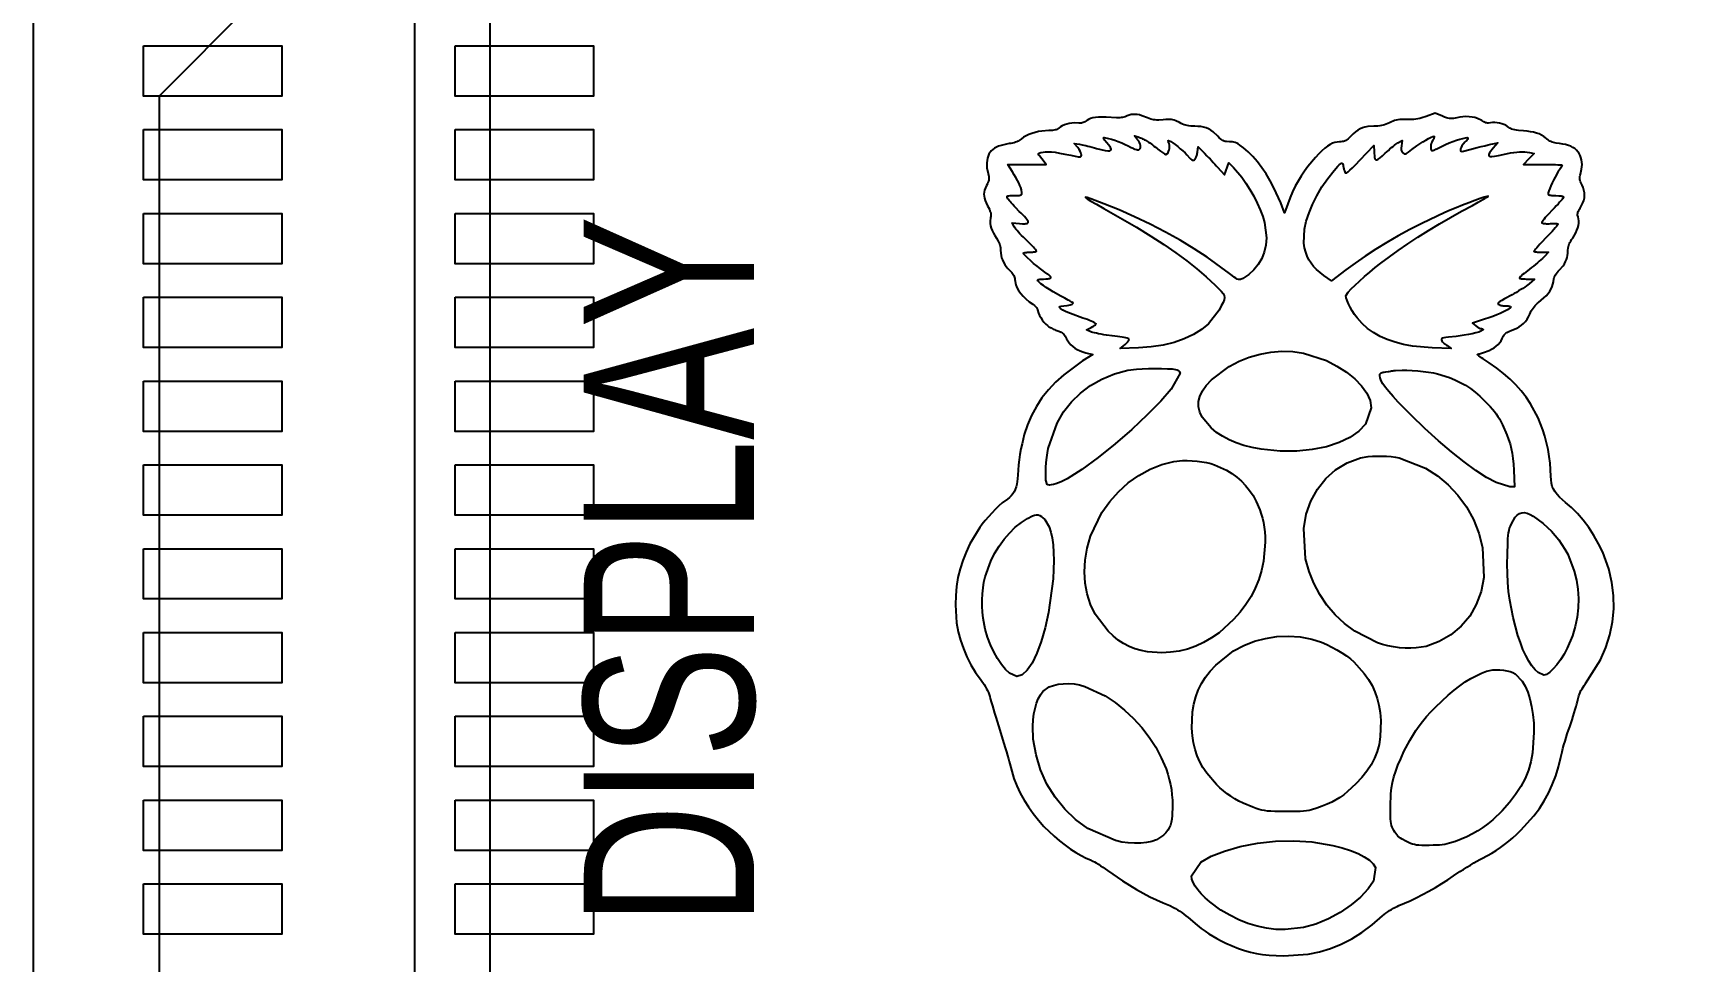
# Model space of a CAD drawing. Extents: x 0 to 180, y 0 to 220.
# Drawn here: x 91.3 to 111.16, y 27.37 to 38.45 of the extents above; entities that cross this region are included whole.
import ezdxf

# ---------------------------------------------------------------- set-up
doc = ezdxf.new("R2010")
doc.units = 0
doc.layers.add('PNPTOOLNIKO', color=7, linetype='CONTINUOUS')

msp = doc.modelspace()

# ---------------------------------------------------------------- linework, layer by layer
at = {"layer": 'PNPTOOLNIKO'}
msp.add_lwpolyline([(94.3, 3), (173.3, 3, 0.414214), (176.3, 6), (176.3, 56, 0.414214), (173.3, 59), (94.3, 59, 0.414214), (91.3, 56), (91.3, 6, 0.414214)], format="xyb", close=True, dxfattribs=at)
for points in [[(96.75, 42.2), (93.9, 42.2), (93.9, 38.8), (92.8, 37.7), (92.8, 24.3), (93.95, 23.15), (93.95, 19.8), (96.75, 19.8), (96.75, 42.2)], [(96.75, 39), (95.85, 39), (95.85, 23), (96.75, 23)]]:
    msp.add_lwpolyline(points, dxfattribs=at)
for points in [[(92.615, 38.3), (94.265, 38.3), (94.265, 37.7), (92.615, 37.7)], [(96.335, 38.3), (97.985, 38.3), (97.985, 37.7), (96.335, 37.7)], [(104.352, 37.464), (104.325, 37.454), (104.31, 37.45), (104.294, 37.447), (104.279, 37.444), (104.264, 37.443), (104.25, 37.441), (104.237, 37.441), (104.225, 37.442), (104.101, 37.449), (104.051, 37.45), (104.008, 37.449), (103.971, 37.446), (103.939, 37.44), (103.913, 37.433), (103.89, 37.423), (103.871, 37.411), (103.847, 37.395), (103.836, 37.389), (103.825, 37.384), (103.814, 37.381), (103.804, 37.379), (103.793, 37.378), (103.783, 37.378), (103.773, 37.379), (103.72, 37.382), (103.69, 37.379), (103.66, 37.374), (103.63, 37.366), (103.601, 37.357), (103.576, 37.346), (103.555, 37.335), (103.54, 37.322), (103.524, 37.308), (103.514, 37.303), (103.503, 37.299), (103.491, 37.296), (103.476, 37.293), (103.458, 37.291), (103.438, 37.29), (103.415, 37.29), (103.332, 37.284), (103.291, 37.277), (103.251, 37.268), (103.213, 37.256), (103.177, 37.242), (103.144, 37.227), (103.115, 37.209), (103.089, 37.19), (103.062, 37.17), (103.049, 37.162), (103.034, 37.154), (103.019, 37.149), (103.002, 37.144), (102.984, 37.14), (102.963, 37.136), (102.941, 37.133), (102.814, 37.104), (102.766, 37.079), (102.728, 37.046), (102.7, 37.007), (102.683, 36.96), (102.675, 36.906), (102.678, 36.845), (102.691, 36.777), (102.699, 36.74), (102.7, 36.725), (102.7, 36.711), (102.699, 36.697), (102.696, 36.684), (102.69, 36.669), (102.683, 36.653), (102.674, 36.635), (102.65, 36.58), (102.644, 36.556), (102.641, 36.532), (102.643, 36.508), (102.648, 36.483), (102.657, 36.456), (102.669, 36.426), (102.686, 36.392), (102.707, 36.35), (102.714, 36.333), (102.719, 36.318), (102.723, 36.304), (102.725, 36.29), (102.725, 36.278), (102.723, 36.265), (102.72, 36.252), (102.715, 36.205), (102.717, 36.179), (102.722, 36.153), (102.73, 36.125), (102.741, 36.096), (102.755, 36.066), (102.771, 36.036), (102.791, 36.006), (102.811, 35.971), (102.82, 35.955), (102.826, 35.939), (102.832, 35.924), (102.836, 35.908), (102.839, 35.892), (102.841, 35.876), (102.841, 35.859), (102.847, 35.799), (102.853, 35.771), (102.863, 35.745), (102.875, 35.718), (102.89, 35.693), (102.907, 35.668), (102.928, 35.643), (102.951, 35.619), (102.975, 35.594), (102.984, 35.582), (102.992, 35.57), (102.999, 35.559), (103.004, 35.547), (103.007, 35.536), (103.009, 35.525), (103.01, 35.514), (103.022, 35.449), (103.036, 35.415), (103.055, 35.381), (103.08, 35.347), (103.109, 35.313), (103.143, 35.28), (103.182, 35.247), (103.224, 35.216), (103.244, 35.201), (103.252, 35.193), (103.26, 35.185), (103.267, 35.177), (103.272, 35.17), (103.277, 35.163), (103.279, 35.157), (103.28, 35.152), (103.291, 35.11), (103.304, 35.084), (103.32, 35.057), (103.338, 35.03), (103.358, 35.004), (103.379, 34.981), (103.399, 34.962), (103.418, 34.947), (103.442, 34.934), (103.455, 34.928), (103.468, 34.921), (103.482, 34.915), (103.496, 34.909), (103.51, 34.904), (103.523, 34.899), (103.535, 34.895), (103.563, 34.884), (103.575, 34.877), (103.585, 34.869), (103.595, 34.86), (103.604, 34.849), (103.612, 34.837), (103.62, 34.822), (103.628, 34.806), (103.658, 34.756), (103.678, 34.733), (103.701, 34.713), (103.727, 34.694), (103.756, 34.677), (103.788, 34.662), (103.822, 34.649), (103.859, 34.638), (103.94, 34.618), (103.817, 34.541), (103.593, 34.376), (103.497, 34.288), (103.411, 34.196), (103.334, 34.099), (103.268, 33.997), (103.21, 33.891), (103.162, 33.779), (103.123, 33.661), (103.096, 33.551), (103.083, 33.49), (103.072, 33.426), (103.062, 33.362), (103.055, 33.299), (103.049, 33.239), (103.045, 33.183), (103.044, 33.133), (103.036, 33.069), (103.028, 33.038), (103.016, 33.007), (103.002, 32.979), (102.985, 32.953), (102.966, 32.93), (102.945, 32.91), (102.922, 32.893), (102.859, 32.846), (102.82, 32.81), (102.779, 32.77), (102.737, 32.726), (102.695, 32.681), (102.656, 32.636), (102.622, 32.593), (102.593, 32.554), (102.475, 32.357), (102.428, 32.258), (102.389, 32.158), (102.357, 32.058), (102.332, 31.955), (102.315, 31.849), (102.305, 31.741), (102.301, 31.629), (102.316, 31.414), (102.336, 31.31), (102.362, 31.208), (102.396, 31.108), (102.438, 31.01), (102.486, 30.915), (102.543, 30.822), (102.607, 30.732), (102.644, 30.678), (102.66, 30.653), (102.674, 30.63), (102.685, 30.607), (102.695, 30.584), (102.704, 30.561), (102.712, 30.538), (102.718, 30.514), (102.732, 30.461), (102.742, 30.425), (102.754, 30.383), (102.768, 30.337), (102.783, 30.288), (102.798, 30.238), (102.815, 30.186), (102.831, 30.134), (102.865, 30.029), (102.881, 29.977), (102.896, 29.926), (102.91, 29.877), (102.923, 29.832), (102.934, 29.793), (102.943, 29.759), (102.949, 29.732), (103, 29.557), (103.035, 29.47), (103.075, 29.385), (103.121, 29.301), (103.172, 29.219), (103.229, 29.139), (103.291, 29.062), (103.358, 28.986), (103.479, 28.869), (103.544, 28.814), (103.609, 28.762), (103.674, 28.716), (103.739, 28.674), (103.801, 28.638), (103.86, 28.608), (103.915, 28.586), (103.941, 28.573), (103.96, 28.563), (103.982, 28.55), (104.007, 28.534), (104.033, 28.517), (104.06, 28.499), (104.088, 28.48), (104.116, 28.46), (104.293, 28.338), (104.378, 28.285), (104.46, 28.235), (104.541, 28.19), (104.621, 28.148), (104.7, 28.11), (104.779, 28.074), (104.858, 28.041), (104.903, 28.02), (104.927, 28.007), (104.952, 27.992), (104.977, 27.976), (105.002, 27.958), (105.027, 27.939), (105.052, 27.919), (105.078, 27.898), (105.185, 27.807), (105.233, 27.769), (105.28, 27.735), (105.326, 27.704), (105.372, 27.676), (105.421, 27.648), (105.472, 27.621), (105.528, 27.594), (105.678, 27.53), (105.749, 27.506), (105.821, 27.486), (105.893, 27.47), (105.967, 27.458), (106.045, 27.45), (106.128, 27.445), (106.217, 27.444), (106.509, 27.464), (106.646, 27.491), (106.777, 27.53), (106.904, 27.581), (107.029, 27.645), (107.152, 27.722), (107.275, 27.813), (107.398, 27.918), (107.438, 27.951), (107.46, 27.967), (107.482, 27.982), (107.505, 27.996), (107.527, 28.01), (107.55, 28.022), (107.571, 28.032), (107.592, 28.041), (107.725, 28.098), (107.798, 28.134), (107.874, 28.173), (107.951, 28.214), (108.028, 28.258), (108.103, 28.304), (108.175, 28.35), (108.244, 28.396), (108.32, 28.447), (108.362, 28.474), (108.404, 28.5), (108.445, 28.526), (108.486, 28.55), (108.523, 28.572), (108.558, 28.591), (108.588, 28.607), (108.7, 28.668), (108.753, 28.7), (108.804, 28.734), (108.854, 28.77), (108.903, 28.809), (108.951, 28.85), (109, 28.894), (109.049, 28.941), (109.202, 29.111), (109.268, 29.199), (109.326, 29.29), (109.378, 29.385), (109.423, 29.484), (109.463, 29.588), (109.496, 29.698), (109.525, 29.813), (109.54, 29.877), (109.55, 29.916), (109.562, 29.958), (109.575, 30.002), (109.588, 30.046), (109.602, 30.091), (109.617, 30.135), (109.631, 30.176), (109.659, 30.259), (109.672, 30.301), (109.685, 30.342), (109.697, 30.38), (109.707, 30.416), (109.716, 30.448), (109.722, 30.475), (109.727, 30.497), (109.739, 30.543), (109.747, 30.565), (109.755, 30.586), (109.765, 30.607), (109.777, 30.628), (109.79, 30.648), (109.804, 30.669), (109.82, 30.691), (109.998, 30.975), (110.062, 31.123), (110.11, 31.273), (110.141, 31.427), (110.156, 31.582), (110.153, 31.74), (110.134, 31.898), (110.098, 32.058), (110.024, 32.259), (109.975, 32.36), (109.918, 32.458), (109.857, 32.553), (109.791, 32.642), (109.723, 32.722), (109.652, 32.793), (109.582, 32.851), (109.507, 32.914), (109.479, 32.945), (109.455, 32.977), (109.437, 33.009), (109.423, 33.044), (109.414, 33.081), (109.408, 33.12), (109.406, 33.164), (109.397, 33.321), (109.387, 33.401), (109.373, 33.482), (109.355, 33.562), (109.334, 33.641), (109.31, 33.717), (109.283, 33.791), (109.253, 33.86), (109.161, 34.03), (109.109, 34.109), (109.051, 34.183), (108.987, 34.254), (108.918, 34.323), (108.842, 34.389), (108.759, 34.454), (108.669, 34.517), (108.62, 34.55), (108.598, 34.565), (108.578, 34.578), (108.562, 34.59), (108.548, 34.6), (108.538, 34.608), (108.531, 34.614), (108.529, 34.617), (108.533, 34.62), (108.539, 34.622), (108.546, 34.624), (108.554, 34.627), (108.565, 34.63), (108.576, 34.634), (108.588, 34.637), (108.601, 34.64), (108.669, 34.664), (108.699, 34.679), (108.728, 34.697), (108.753, 34.716), (108.776, 34.737), (108.796, 34.759), (108.813, 34.782), (108.826, 34.807), (108.842, 34.839), (108.85, 34.852), (108.859, 34.862), (108.87, 34.872), (108.882, 34.88), (108.896, 34.887), (108.912, 34.895), (108.93, 34.902), (108.999, 34.93), (109.029, 34.947), (109.056, 34.967), (109.08, 34.988), (109.102, 35.012), (109.121, 35.038), (109.138, 35.068), (109.153, 35.099), (109.172, 35.138), (109.182, 35.155), (109.193, 35.172), (109.205, 35.187), (109.217, 35.202), (109.231, 35.215), (109.245, 35.228), (109.26, 35.239), (109.323, 35.292), (109.349, 35.319), (109.372, 35.347), (109.392, 35.374), (109.408, 35.402), (109.421, 35.43), (109.43, 35.458), (109.435, 35.486), (109.442, 35.52), (109.446, 35.536), (109.453, 35.551), (109.46, 35.566), (109.47, 35.581), (109.481, 35.596), (109.494, 35.611), (109.509, 35.627), (109.552, 35.677), (109.568, 35.701), (109.582, 35.725), (109.592, 35.749), (109.6, 35.774), (109.605, 35.8), (109.608, 35.827), (109.609, 35.857), (109.611, 35.889), (109.614, 35.904), (109.619, 35.92), (109.625, 35.936), (109.633, 35.952), (109.642, 35.969), (109.653, 35.988), (109.666, 36.007), (109.702, 36.068), (109.716, 36.099), (109.727, 36.129), (109.734, 36.158), (109.738, 36.186), (109.739, 36.213), (109.736, 36.238), (109.73, 36.26), (109.725, 36.281), (109.725, 36.291), (109.726, 36.301), (109.728, 36.312), (109.732, 36.323), (109.738, 36.336), (109.746, 36.35), (109.756, 36.365), (109.788, 36.426), (109.799, 36.456), (109.805, 36.486), (109.807, 36.516), (109.806, 36.546), (109.8, 36.577), (109.791, 36.608), (109.778, 36.638), (109.761, 36.676), (109.756, 36.692), (109.752, 36.705), (109.751, 36.718), (109.75, 36.73), (109.752, 36.743), (109.755, 36.756), (109.759, 36.77), (109.773, 36.827), (109.776, 36.856), (109.777, 36.885), (109.775, 36.914), (109.771, 36.942), (109.764, 36.969), (109.755, 36.993), (109.744, 37.015), (109.711, 37.056), (109.691, 37.074), (109.668, 37.089), (109.643, 37.102), (109.614, 37.112), (109.582, 37.121), (109.548, 37.128), (109.509, 37.133), (109.469, 37.138), (109.451, 37.142), (109.435, 37.146), (109.42, 37.152), (109.406, 37.157), (109.394, 37.164), (109.383, 37.172), (109.373, 37.18), (109.321, 37.22), (109.294, 37.236), (109.265, 37.25), (109.234, 37.26), (109.2, 37.269), (109.164, 37.276), (109.124, 37.281), (109.079, 37.285), (109.019, 37.29), (108.995, 37.293), (108.974, 37.297), (108.956, 37.301), (108.94, 37.306), (108.927, 37.312), (108.915, 37.319), (108.905, 37.327), (108.868, 37.352), (108.845, 37.362), (108.819, 37.37), (108.792, 37.377), (108.764, 37.381), (108.737, 37.384), (108.71, 37.384), (108.686, 37.381), (108.661, 37.379), (108.65, 37.379), (108.639, 37.381), (108.628, 37.383), (108.617, 37.388), (108.606, 37.393), (108.595, 37.4), (108.583, 37.408), (108.531, 37.435), (108.5, 37.444), (108.466, 37.451), (108.43, 37.455), (108.393, 37.457), (108.356, 37.455), (108.319, 37.451), (108.282, 37.443), (108.243, 37.434), (108.226, 37.432), (108.21, 37.432), (108.195, 37.434), (108.178, 37.438), (108.16, 37.443), (108.138, 37.451), (108.114, 37.46), (108.024, 37.497), (107.918, 37.459), (107.867, 37.441), (107.843, 37.434), (107.82, 37.429), (107.796, 37.426), (107.772, 37.423), (107.746, 37.422), (107.718, 37.421), (107.687, 37.422), (107.626, 37.422), (107.602, 37.421), (107.58, 37.419), (107.561, 37.415), (107.542, 37.41), (107.523, 37.403), (107.503, 37.394), (107.481, 37.383), (107.441, 37.364), (107.422, 37.358), (107.403, 37.352), (107.384, 37.348), (107.364, 37.344), (107.343, 37.342), (107.32, 37.341), (107.295, 37.34), (107.221, 37.336), (107.188, 37.33), (107.158, 37.321), (107.129, 37.308), (107.102, 37.293), (107.074, 37.273), (107.047, 37.25), (107.018, 37.222), (106.986, 37.191), (106.972, 37.179), (106.958, 37.171), (106.945, 37.164), (106.932, 37.16), (106.917, 37.157), (106.9, 37.155), (106.882, 37.155), (106.828, 37.147), (106.8, 37.137), (106.772, 37.122), (106.742, 37.103), (106.709, 37.078), (106.675, 37.047), (106.637, 37.01), (106.596, 36.968), (106.506, 36.861), (106.465, 36.805), (106.426, 36.747), (106.39, 36.687), (106.356, 36.624), (106.325, 36.558), (106.295, 36.489), (106.267, 36.416), (106.228, 36.309), (106.183, 36.426), (106.102, 36.606), (106.057, 36.691), (106.009, 36.771), (105.958, 36.846), (105.905, 36.916), (105.85, 36.979), (105.794, 37.035), (105.737, 37.084), (105.693, 37.117), (105.674, 37.129), (105.657, 37.138), (105.641, 37.145), (105.625, 37.15), (105.609, 37.153), (105.591, 37.154), (105.572, 37.155), (105.535, 37.157), (105.52, 37.159), (105.506, 37.164), (105.493, 37.17), (105.48, 37.179), (105.465, 37.19), (105.45, 37.204), (105.432, 37.222), (105.376, 37.273), (105.349, 37.293), (105.321, 37.308), (105.293, 37.321), (105.263, 37.33), (105.23, 37.336), (105.195, 37.339), (105.157, 37.34), (105.109, 37.342), (105.088, 37.344), (105.068, 37.348), (105.049, 37.352), (105.031, 37.358), (105.012, 37.365), (104.993, 37.374), (104.973, 37.384), (104.931, 37.405), (104.913, 37.412), (104.896, 37.417), (104.878, 37.42), (104.858, 37.422), (104.836, 37.422), (104.81, 37.42), (104.78, 37.418), (104.728, 37.415), (104.705, 37.414), (104.685, 37.416), (104.666, 37.418), (104.649, 37.421), (104.631, 37.426), (104.613, 37.432), (104.595, 37.44), (104.527, 37.466), (104.498, 37.475), (104.471, 37.48), (104.446, 37.482), (104.423, 37.482), (104.399, 37.479), (104.376, 37.472)], [(92.615, 37.3), (94.265, 37.3), (94.265, 36.7), (92.615, 36.7)], [(96.335, 37.3), (97.985, 37.3), (97.985, 36.7), (96.335, 36.7)], [(104.58, 37.167), (104.605, 37.151), (104.62, 37.141), (104.636, 37.13), (104.653, 37.118), (104.67, 37.105), (104.687, 37.092), (104.703, 37.08), (104.718, 37.067), (104.747, 37.045), (104.76, 37.035), (104.773, 37.026), (104.784, 37.018), (104.794, 37.012), (104.802, 37.007), (104.808, 37.004), (104.812, 37.003), (104.831, 37.014), (104.839, 37.026), (104.845, 37.041), (104.851, 37.059), (104.854, 37.077), (104.855, 37.096), (104.854, 37.114), (104.85, 37.13), (104.845, 37.144), (104.843, 37.151), (104.842, 37.157), (104.841, 37.162), (104.84, 37.166), (104.841, 37.169), (104.842, 37.171), (104.843, 37.172), (104.873, 37.158), (104.897, 37.142), (104.924, 37.122), (104.954, 37.098), (104.984, 37.073), (105.014, 37.047), (105.041, 37.022), (105.064, 36.998), (105.099, 36.961), (105.112, 36.949), (105.123, 36.941), (105.132, 36.936), (105.139, 36.935), (105.146, 36.937), (105.153, 36.942), (105.16, 36.949), (105.169, 36.963), (105.173, 36.972), (105.177, 36.982), (105.181, 36.992), (105.184, 37.003), (105.187, 37.015), (105.189, 37.026), (105.191, 37.037), (105.196, 37.096), (105.272, 37.02), (105.303, 36.988), (105.321, 36.969), (105.34, 36.95), (105.359, 36.929), (105.378, 36.909), (105.396, 36.889), (105.413, 36.87), (105.428, 36.853), (105.51, 36.762), (105.564, 36.903), (105.621, 36.848), (105.719, 36.733), (105.768, 36.662), (105.816, 36.586), (105.862, 36.506), (105.903, 36.424), (105.939, 36.343), (105.969, 36.265), (105.99, 36.193), (106.013, 36.009), (106.005, 35.921), (105.986, 35.838), (105.956, 35.761), (105.914, 35.69), (105.863, 35.626), (105.801, 35.571), (105.729, 35.526), (105.701, 35.514), (105.689, 35.511), (105.677, 35.513), (105.664, 35.518), (105.648, 35.527), (105.628, 35.541), (105.603, 35.56), (105.572, 35.585), (105.304, 35.78), (105.148, 35.88), (104.981, 35.98), (104.806, 36.077), (104.624, 36.171), (104.44, 36.26), (104.256, 36.343), (104.073, 36.417), (103.918, 36.476), (103.874, 36.491), (103.852, 36.496), (103.852, 36.491), (103.874, 36.475), (103.918, 36.448), (103.985, 36.41), (104.073, 36.36), (104.463, 36.135), (104.633, 36.03), (104.788, 35.93), (104.93, 35.832), (105.061, 35.736), (105.182, 35.64), (105.295, 35.544), (105.402, 35.445), (105.472, 35.374), (105.494, 35.346), (105.506, 35.321), (105.51, 35.296), (105.506, 35.268), (105.494, 35.236), (105.474, 35.196), (105.447, 35.147), (105.321, 34.984), (105.237, 34.914), (105.14, 34.854), (105.031, 34.803), (104.911, 34.761), (104.779, 34.729), (104.638, 34.707), (104.487, 34.696), (104.267, 34.687), (104.326, 34.738), (104.349, 34.759), (104.357, 34.768), (104.364, 34.777), (104.369, 34.784), (104.372, 34.791), (104.373, 34.797), (104.372, 34.802), (104.369, 34.806), (104.352, 34.812), (104.336, 34.816), (104.316, 34.82), (104.292, 34.824), (104.265, 34.828), (104.235, 34.832), (104.204, 34.836), (104.171, 34.839), (104.104, 34.848), (104.071, 34.853), (104.04, 34.859), (104.01, 34.864), (103.984, 34.87), (103.96, 34.875), (103.941, 34.88), (103.926, 34.885), (103.864, 34.912), (103.921, 34.941), (103.941, 34.951), (103.95, 34.957), (103.958, 34.962), (103.965, 34.968), (103.971, 34.973), (103.975, 34.977), (103.978, 34.981), (103.979, 34.984), (103.97, 34.992), (103.958, 34.999), (103.942, 35.006), (103.923, 35.014), (103.901, 35.023), (103.876, 35.033), (103.849, 35.042), (103.82, 35.052), (103.675, 35.105), (103.622, 35.128), (103.582, 35.148), (103.555, 35.165), (103.543, 35.179), (103.546, 35.189), (103.563, 35.195), (103.596, 35.197), (103.635, 35.2), (103.653, 35.204), (103.67, 35.208), (103.684, 35.214), (103.695, 35.219), (103.702, 35.225), (103.705, 35.231), (103.702, 35.236), (103.69, 35.243), (103.679, 35.249), (103.665, 35.257), (103.647, 35.266), (103.628, 35.277), (103.606, 35.288), (103.583, 35.301), (103.559, 35.314), (103.468, 35.365), (103.425, 35.391), (103.386, 35.417), (103.351, 35.44), (103.322, 35.462), (103.3, 35.481), (103.286, 35.496), (103.28, 35.506), (103.285, 35.51), (103.29, 35.512), (103.298, 35.514), (103.307, 35.515), (103.317, 35.516), (103.329, 35.517), (103.341, 35.518), (103.354, 35.518), (103.382, 35.519), (103.394, 35.52), (103.405, 35.521), (103.415, 35.523), (103.424, 35.525), (103.431, 35.528), (103.436, 35.53), (103.439, 35.533), (103.438, 35.541), (103.435, 35.546), (103.43, 35.552), (103.424, 35.559), (103.416, 35.566), (103.406, 35.574), (103.396, 35.581), (103.385, 35.589), (103.315, 35.64), (103.275, 35.672), (103.235, 35.705), (103.196, 35.738), (103.163, 35.769), (103.136, 35.794), (103.118, 35.814), (103.111, 35.825), (103.116, 35.829), (103.122, 35.831), (103.129, 35.833), (103.138, 35.835), (103.148, 35.836), (103.159, 35.838), (103.171, 35.838), (103.184, 35.838), (103.21, 35.839), (103.222, 35.84), (103.233, 35.841), (103.243, 35.842), (103.252, 35.844), (103.259, 35.845), (103.264, 35.847), (103.267, 35.849), (103.263, 35.859), (103.256, 35.869), (103.245, 35.882), (103.232, 35.897), (103.216, 35.914), (103.198, 35.932), (103.178, 35.952), (103.157, 35.974), (103.112, 36.016), (103.091, 36.038), (103.072, 36.058), (103.053, 36.078), (103.037, 36.097), (103.024, 36.113), (103.014, 36.126), (103.007, 36.137), (102.978, 36.188), (103.068, 36.179), (103.103, 36.177), (103.118, 36.178), (103.131, 36.178), (103.143, 36.18), (103.153, 36.182), (103.161, 36.184), (103.167, 36.188), (103.17, 36.191), (103.168, 36.205), (103.162, 36.216), (103.153, 36.229), (103.14, 36.244), (103.125, 36.262), (103.108, 36.281), (103.087, 36.302), (103.064, 36.324), (103.022, 36.366), (103.003, 36.387), (102.985, 36.406), (102.968, 36.425), (102.954, 36.441), (102.942, 36.456), (102.933, 36.468), (102.927, 36.476), (102.919, 36.496), (102.918, 36.502), (102.92, 36.507), (102.926, 36.51), (102.937, 36.512), (102.953, 36.513), (102.974, 36.514), (103.002, 36.514), (103.045, 36.514), (103.061, 36.516), (103.073, 36.518), (103.082, 36.521), (103.088, 36.525), (103.092, 36.531), (103.094, 36.537), (103.094, 36.546), (103.088, 36.584), (103.08, 36.608), (103.07, 36.635), (103.057, 36.664), (103.041, 36.695), (103.024, 36.728), (103.004, 36.761), (102.983, 36.795), (102.926, 36.885), (103.385, 36.885), (103.332, 36.951), (103.305, 36.986), (103.297, 36.997), (103.292, 37.006), (103.291, 37.012), (103.294, 37.017), (103.299, 37.02), (103.308, 37.024), (103.319, 37.027), (103.377, 37.036), (103.41, 37.037), (103.448, 37.035), (103.492, 37.03), (103.545, 37.021), (103.607, 37.009), (103.68, 36.994), (103.766, 36.974), (103.793, 36.976), (103.8, 36.983), (103.804, 36.994), (103.803, 37.008), (103.799, 37.024), (103.79, 37.043), (103.778, 37.064), (103.761, 37.086), (103.717, 37.136), (103.781, 37.126), (103.812, 37.12), (103.833, 37.116), (103.856, 37.111), (103.88, 37.105), (103.906, 37.098), (103.933, 37.091), (103.959, 37.083), (103.986, 37.076), (104.087, 37.051), (104.121, 37.047), (104.144, 37.048), (104.156, 37.055), (104.158, 37.068), (104.15, 37.088), (104.132, 37.114), (104.105, 37.146), (104.086, 37.17), (104.08, 37.179), (104.074, 37.187), (104.071, 37.194), (104.07, 37.199), (104.07, 37.202), (104.073, 37.205), (104.077, 37.206), (104.126, 37.196), (104.162, 37.186), (104.202, 37.173), (104.245, 37.158), (104.287, 37.141), (104.327, 37.124), (104.362, 37.108), (104.391, 37.092), (104.418, 37.079), (104.431, 37.073), (104.444, 37.068), (104.456, 37.064), (104.466, 37.062), (104.475, 37.06), (104.483, 37.059), (104.488, 37.06), (104.505, 37.075), (104.509, 37.085), (104.511, 37.098), (104.509, 37.112), (104.505, 37.128), (104.498, 37.145), (104.488, 37.162), (104.475, 37.18), (104.44, 37.226), (104.48, 37.214), (104.498, 37.208), (104.508, 37.203), (104.52, 37.198), (104.532, 37.192), (104.544, 37.186), (104.557, 37.18), (104.568, 37.173)], [(107.999, 37.18), (107.984, 37.15), (107.978, 37.133), (107.975, 37.115), (107.972, 37.099), (107.972, 37.083), (107.974, 37.069), (107.977, 37.058), (107.982, 37.05), (107.991, 37.05), (107.998, 37.052), (108.008, 37.055), (108.02, 37.06), (108.033, 37.066), (108.047, 37.073), (108.062, 37.08), (108.078, 37.089), (108.149, 37.124), (108.191, 37.141), (108.235, 37.158), (108.278, 37.173), (108.319, 37.186), (108.356, 37.196), (108.386, 37.203), (108.407, 37.206), (108.416, 37.203), (108.417, 37.2), (108.416, 37.195), (108.414, 37.189), (108.409, 37.182), (108.402, 37.172), (108.392, 37.162), (108.38, 37.15), (108.345, 37.107), (108.334, 37.088), (108.328, 37.072), (108.326, 37.059), (108.329, 37.048), (108.336, 37.042), (108.348, 37.04), (108.365, 37.044), (108.437, 37.063), (108.481, 37.074), (108.527, 37.086), (108.574, 37.098), (108.618, 37.108), (108.658, 37.118), (108.691, 37.126), (108.714, 37.131), (108.772, 37.143), (108.718, 37.081), (108.673, 37.022), (108.664, 37.002), (108.666, 36.989), (108.678, 36.981), (108.7, 36.979), (108.734, 36.982), (108.779, 36.99), (108.836, 37.003), (108.925, 37.022), (108.963, 37.029), (108.999, 37.033), (109.032, 37.035), (109.063, 37.036), (109.093, 37.034), (109.122, 37.031), (109.152, 37.027), (109.206, 37.015), (109.143, 36.951), (109.079, 36.885), (109.31, 36.885), (109.39, 36.884), (109.426, 36.884), (109.459, 36.883), (109.487, 36.882), (109.51, 36.881), (109.527, 36.88), (109.538, 36.879), (109.541, 36.878), (109.538, 36.87), (109.534, 36.863), (109.529, 36.854), (109.523, 36.844), (109.515, 36.832), (109.507, 36.819), (109.498, 36.806), (109.489, 36.792), (109.455, 36.733), (109.437, 36.699), (109.42, 36.665), (109.405, 36.63), (109.392, 36.598), (109.382, 36.57), (109.375, 36.547), (109.373, 36.53), (109.379, 36.524), (109.386, 36.522), (109.395, 36.519), (109.406, 36.517), (109.419, 36.516), (109.433, 36.514), (109.449, 36.514), (109.466, 36.514), (109.5, 36.512), (109.514, 36.511), (109.527, 36.51), (109.538, 36.508), (109.547, 36.505), (109.553, 36.502), (109.557, 36.499), (109.558, 36.495), (109.55, 36.48), (109.54, 36.467), (109.526, 36.451), (109.51, 36.433), (109.491, 36.412), (109.47, 36.39), (109.448, 36.366), (109.423, 36.341), (109.377, 36.293), (109.357, 36.271), (109.339, 36.25), (109.324, 36.232), (109.312, 36.216), (109.304, 36.204), (109.299, 36.194), (109.298, 36.19), (109.308, 36.184), (109.317, 36.182), (109.327, 36.18), (109.34, 36.179), (109.353, 36.178), (109.368, 36.178), (109.384, 36.178), (109.4, 36.179), (109.432, 36.182), (109.446, 36.182), (109.458, 36.181), (109.47, 36.181), (109.478, 36.179), (109.485, 36.177), (109.489, 36.175), (109.491, 36.173), (109.482, 36.158), (109.471, 36.145), (109.457, 36.128), (109.44, 36.108), (109.42, 36.086), (109.398, 36.062), (109.373, 36.036), (109.347, 36.009), (109.297, 35.957), (109.275, 35.933), (109.255, 35.911), (109.238, 35.892), (109.224, 35.875), (109.213, 35.862), (109.206, 35.853), (109.204, 35.849), (109.209, 35.845), (109.216, 35.844), (109.224, 35.842), (109.235, 35.841), (109.247, 35.84), (109.261, 35.839), (109.276, 35.839), (109.292, 35.838), (109.379, 35.838), (109.329, 35.786), (109.304, 35.762), (109.286, 35.746), (109.266, 35.73), (109.245, 35.711), (109.222, 35.693), (109.198, 35.673), (109.174, 35.654), (109.15, 35.636), (109.106, 35.601), (109.086, 35.585), (109.069, 35.57), (109.055, 35.557), (109.043, 35.546), (109.035, 35.537), (109.03, 35.531), (109.03, 35.528), (109.04, 35.525), (109.048, 35.523), (109.057, 35.522), (109.069, 35.52), (109.082, 35.519), (109.096, 35.519), (109.111, 35.518), (109.126, 35.518), (109.212, 35.516), (109.146, 35.46), (109.115, 35.436), (109.094, 35.422), (109.071, 35.406), (109.047, 35.391), (109.021, 35.375), (108.995, 35.359), (108.969, 35.344), (108.944, 35.33), (108.851, 35.281), (108.819, 35.263), (108.797, 35.249), (108.782, 35.239), (108.775, 35.23), (108.774, 35.224), (108.778, 35.218), (108.785, 35.212), (108.797, 35.207), (108.805, 35.205), (108.814, 35.202), (108.825, 35.201), (108.836, 35.199), (108.848, 35.198), (108.86, 35.197), (108.871, 35.197), (108.895, 35.196), (108.904, 35.195), (108.912, 35.193), (108.918, 35.191), (108.923, 35.189), (108.926, 35.187), (108.927, 35.184), (108.925, 35.18), (108.897, 35.156), (108.871, 35.142), (108.839, 35.125), (108.801, 35.108), (108.759, 35.09), (108.713, 35.072), (108.665, 35.054), (108.615, 35.037), (108.472, 34.99), (108.51, 34.959), (108.525, 34.948), (108.533, 34.943), (108.541, 34.938), (108.548, 34.934), (108.555, 34.931), (108.562, 34.929), (108.568, 34.928), (108.573, 34.927), (108.581, 34.926), (108.585, 34.925), (108.588, 34.924), (108.591, 34.922), (108.593, 34.92), (108.595, 34.917), (108.596, 34.915), (108.596, 34.912), (108.572, 34.895), (108.545, 34.885), (108.509, 34.875), (108.468, 34.865), (108.422, 34.856), (108.373, 34.847), (108.324, 34.84), (108.276, 34.834), (108.185, 34.826), (108.154, 34.822), (108.13, 34.818), (108.114, 34.812), (108.104, 34.807), (108.099, 34.8), (108.1, 34.792), (108.104, 34.782), (108.112, 34.77), (108.118, 34.764), (108.125, 34.757), (108.133, 34.75), (108.141, 34.743), (108.15, 34.736), (108.159, 34.729), (108.168, 34.723), (108.217, 34.687), (107.989, 34.696), (107.753, 34.718), (107.646, 34.738), (107.547, 34.764), (107.454, 34.796), (107.368, 34.834), (107.29, 34.878), (107.218, 34.929), (107.153, 34.986), (107.093, 35.055), (107.063, 35.096), (107.036, 35.139), (107.011, 35.181), (106.99, 35.222), (106.974, 35.26), (106.963, 35.293), (106.959, 35.319), (106.989, 35.363), (107.024, 35.4), (107.069, 35.444), (107.122, 35.494), (107.181, 35.546), (107.245, 35.601), (107.31, 35.655), (107.376, 35.707), (107.582, 35.857), (107.698, 35.936), (107.82, 36.016), (107.946, 36.096), (108.076, 36.175), (108.208, 36.252), (108.34, 36.326), (108.472, 36.397), (108.538, 36.434), (108.568, 36.45), (108.594, 36.465), (108.617, 36.478), (108.635, 36.49), (108.649, 36.498), (108.657, 36.504), (108.659, 36.507), (108.611, 36.494), (108.561, 36.477), (108.498, 36.454), (108.427, 36.427), (108.352, 36.398), (108.277, 36.368), (108.205, 36.338), (108.141, 36.311), (107.865, 36.182), (107.724, 36.109), (107.585, 36.033), (107.448, 35.954), (107.316, 35.873), (107.189, 35.791), (107.07, 35.709), (106.959, 35.627), (106.787, 35.498), (106.698, 35.56), (106.61, 35.63), (106.574, 35.667), (106.544, 35.706), (106.518, 35.748), (106.497, 35.792), (106.481, 35.839), (106.468, 35.89), (106.46, 35.945), (106.467, 36.114), (106.488, 36.208), (106.52, 36.307), (106.562, 36.409), (106.614, 36.512), (106.675, 36.616), (106.743, 36.716), (106.819, 36.814), (106.863, 36.863), (106.88, 36.88), (106.895, 36.892), (106.906, 36.899), (106.915, 36.901), (106.921, 36.898), (106.924, 36.89), (106.926, 36.878), (106.927, 36.867), (106.928, 36.859), (106.93, 36.851), (106.932, 36.843), (106.934, 36.834), (106.937, 36.825), (106.94, 36.816), (106.942, 36.807), (106.953, 36.786), (106.96, 36.783), (106.971, 36.786), (106.987, 36.797), (107.009, 36.816), (107.038, 36.846), (107.078, 36.885), (107.128, 36.937), (107.295, 37.113), (107.297, 37.037), (107.301, 36.971), (107.307, 36.952), (107.316, 36.942), (107.329, 36.94), (107.347, 36.946), (107.369, 36.962), (107.397, 36.986), (107.43, 37.018), (107.467, 37.053), (107.486, 37.07), (107.505, 37.086), (107.523, 37.101), (107.539, 37.115), (107.555, 37.126), (107.568, 37.136), (107.579, 37.143), (107.631, 37.172), (107.623, 37.108), (107.62, 37.08), (107.62, 37.068), (107.621, 37.058), (107.623, 37.049), (107.626, 37.04), (107.63, 37.033), (107.635, 37.027), (107.641, 37.022), (107.656, 37.012), (107.664, 37.011), (107.672, 37.012), (107.682, 37.016), (107.694, 37.023), (107.708, 37.033), (107.725, 37.046), (107.746, 37.062), (107.807, 37.107), (107.842, 37.131), (107.879, 37.154), (107.914, 37.175), (107.947, 37.194), (107.976, 37.209), (107.998, 37.218), (108.012, 37.222), (108.015, 37.22), (108.015, 37.217), (108.014, 37.212), (108.013, 37.208), (108.011, 37.202), (108.008, 37.195), (108.004, 37.188)], [(92.615, 36.3), (94.265, 36.3), (94.265, 35.7), (92.615, 35.7)], [(96.335, 36.3), (97.985, 36.3), (97.985, 35.7), (96.335, 35.7)], [(92.615, 35.3), (94.265, 35.3), (94.265, 34.7), (92.615, 34.7)], [(96.335, 35.3), (97.985, 35.3), (97.985, 34.7), (96.335, 34.7)], [(106.455, 34.633), (106.729, 34.544), (106.854, 34.48), (106.968, 34.408), (107.066, 34.328), (107.148, 34.243), (107.21, 34.156), (107.249, 34.068), (107.263, 33.982), (107.195, 33.786), (107.116, 33.702), (107.009, 33.628), (106.879, 33.566), (106.728, 33.517), (106.558, 33.483), (106.373, 33.465), (106.176, 33.464), (105.948, 33.486), (105.843, 33.506), (105.744, 33.531), (105.652, 33.562), (105.566, 33.599), (105.488, 33.641), (105.417, 33.688), (105.354, 33.741), (105.247, 33.868), (105.216, 33.93), (105.201, 33.993), (105.201, 34.055), (105.217, 34.118), (105.248, 34.182), (105.295, 34.247), (105.358, 34.314), (105.568, 34.474), (105.685, 34.536), (105.808, 34.586), (105.936, 34.623), (106.066, 34.647), (106.197, 34.657), (106.327, 34.652)], [(104.926, 34.439), (104.946, 34.434), (104.954, 34.43), (104.962, 34.425), (104.968, 34.42), (104.973, 34.415), (104.977, 34.408), (104.98, 34.401), (104.981, 34.394), (104.877, 34.203), (104.751, 34.059), (104.591, 33.896), (104.406, 33.723), (104.208, 33.55), (104.006, 33.388), (103.811, 33.246), (103.634, 33.135), (103.564, 33.099), (103.53, 33.085), (103.499, 33.074), (103.47, 33.066), (103.444, 33.061), (103.422, 33.059), (103.406, 33.061), (103.395, 33.067), (103.382, 33.116), (103.379, 33.158), (103.379, 33.21), (103.381, 33.267), (103.385, 33.327), (103.391, 33.387), (103.399, 33.444), (103.408, 33.496), (103.515, 33.799), (103.592, 33.932), (103.685, 34.051), (103.792, 34.156), (103.914, 34.247), (104.05, 34.324), (104.199, 34.385), (104.36, 34.431), (104.461, 34.443), (104.531, 34.447), (104.607, 34.45), (104.686, 34.451), (104.762, 34.45), (104.83, 34.448), (104.886, 34.445)], [(108.053, 34.387), (108.195, 34.343), (108.261, 34.316), (108.324, 34.285), (108.386, 34.25), (108.445, 34.211), (108.502, 34.167), (108.558, 34.119), (108.613, 34.066), (108.681, 33.997), (108.708, 33.966), (108.732, 33.937), (108.754, 33.909), (108.773, 33.879), (108.792, 33.849), (108.809, 33.816), (108.828, 33.78), (108.881, 33.66), (108.902, 33.604), (108.919, 33.55), (108.932, 33.495), (108.943, 33.438), (108.952, 33.377), (108.958, 33.31), (108.963, 33.236), (108.973, 33.037), (108.915, 33.037), (108.751, 33.089), (108.639, 33.151), (108.512, 33.234), (108.372, 33.336), (108.222, 33.454), (108.064, 33.588), (107.903, 33.733), (107.741, 33.889), (107.584, 34.049), (107.523, 34.115), (107.473, 34.174), (107.432, 34.224), (107.402, 34.268), (107.381, 34.305), (107.368, 34.337), (107.364, 34.363), (107.367, 34.382), (107.37, 34.388), (107.375, 34.394), (107.382, 34.399), (107.391, 34.402), (107.403, 34.406), (107.418, 34.408), (107.437, 34.411), (107.464, 34.414), (107.478, 34.416), (107.492, 34.419), (107.506, 34.421), (107.519, 34.423), (107.531, 34.425), (107.541, 34.426), (107.55, 34.428), (107.632, 34.432), (107.689, 34.431), (107.752, 34.428), (107.818, 34.422), (107.884, 34.415), (107.947, 34.407), (108.005, 34.397)], [(92.615, 34.3), (94.265, 34.3), (94.265, 33.7), (92.615, 33.7)], [(96.335, 34.3), (97.985, 34.3), (97.985, 33.7), (96.335, 33.7)], [(107.597, 33.383), (107.911, 33.262), (108.052, 33.171), (108.182, 33.062), (108.297, 32.938), (108.398, 32.799), (108.481, 32.648), (108.545, 32.486), (108.59, 32.315), (108.605, 31.956), (108.573, 31.79), (108.516, 31.636), (108.437, 31.496), (108.336, 31.374), (108.214, 31.271), (108.074, 31.191), (107.916, 31.135), (107.799, 31.116), (107.734, 31.113), (107.666, 31.114), (107.598, 31.119), (107.529, 31.128), (107.462, 31.14), (107.397, 31.157), (107.336, 31.177), (107.065, 31.315), (106.944, 31.406), (106.833, 31.51), (106.734, 31.626), (106.648, 31.752), (106.576, 31.888), (106.52, 32.03), (106.48, 32.18), (106.459, 32.542), (106.488, 32.711), (106.542, 32.868), (106.62, 33.011), (106.719, 33.136), (106.838, 33.242), (106.977, 33.325), (107.133, 33.383), (107.224, 33.399), (107.276, 33.403), (107.331, 33.405), (107.388, 33.405), (107.444, 33.403), (107.499, 33.399), (107.55, 33.392)], [(92.615, 33.3), (94.265, 33.3), (94.265, 32.7), (92.615, 32.7)], [(96.335, 33.3), (97.985, 33.3), (97.985, 32.7), (96.335, 32.7)], [(105.393, 33.302), (105.535, 33.238), (105.599, 33.199), (105.658, 33.155), (105.713, 33.107), (105.764, 33.053), (105.81, 32.996), (105.852, 32.933), (105.889, 32.865), (105.934, 32.764), (105.951, 32.714), (105.966, 32.663), (105.977, 32.611), (105.986, 32.557), (105.992, 32.501), (105.996, 32.442), (105.997, 32.379), (105.978, 32.151), (105.954, 32.041), (105.921, 31.934), (105.879, 31.831), (105.828, 31.731), (105.767, 31.634), (105.698, 31.542), (105.619, 31.454), (105.447, 31.298), (105.356, 31.235), (105.263, 31.182), (105.168, 31.138), (105.07, 31.103), (104.97, 31.079), (104.869, 31.064), (104.765, 31.059), (104.595, 31.07), (104.517, 31.085), (104.444, 31.106), (104.375, 31.134), (104.308, 31.169), (104.245, 31.21), (104.183, 31.259), (104.122, 31.315), (103.968, 31.52), (103.914, 31.636), (103.874, 31.76), (103.85, 31.89), (103.842, 32.026), (103.849, 32.164), (103.873, 32.306), (103.913, 32.448), (104.05, 32.734), (104.142, 32.863), (104.247, 32.98), (104.364, 33.085), (104.49, 33.174), (104.624, 33.248), (104.764, 33.304), (104.909, 33.341), (105.011, 33.351), (105.068, 33.352), (105.126, 33.35), (105.185, 33.346), (105.242, 33.338), (105.297, 33.329), (105.348, 33.316)], [(103.368, 32.649), (103.42, 32.56), (103.439, 32.499), (103.455, 32.428), (103.466, 32.346), (103.473, 32.256), (103.475, 32.159), (103.473, 32.053), (103.466, 31.942), (103.411, 31.537), (103.371, 31.356), (103.325, 31.193), (103.273, 31.052), (103.216, 30.936), (103.157, 30.849), (103.096, 30.794), (103.035, 30.775), (102.948, 30.814), (102.9, 30.859), (102.852, 30.918), (102.804, 30.989), (102.759, 31.068), (102.719, 31.155), (102.684, 31.246), (102.656, 31.339), (102.632, 31.47), (102.625, 31.542), (102.622, 31.615), (102.622, 31.69), (102.625, 31.763), (102.632, 31.834), (102.642, 31.901), (102.656, 31.964), (102.723, 32.151), (102.769, 32.242), (102.823, 32.329), (102.882, 32.412), (102.947, 32.487), (103.016, 32.556), (103.088, 32.614), (103.162, 32.662), (103.222, 32.693), (103.247, 32.702), (103.269, 32.705), (103.289, 32.704), (103.308, 32.697), (103.327, 32.686), (103.346, 32.67)], [(109.196, 32.688), (109.313, 32.6), (109.365, 32.555), (109.413, 32.508), (109.458, 32.458), (109.499, 32.407), (109.537, 32.352), (109.572, 32.295), (109.606, 32.234), (109.685, 32.031), (109.71, 31.925), (109.727, 31.816), (109.734, 31.706), (109.731, 31.594), (109.718, 31.482), (109.696, 31.371), (109.665, 31.26), (109.602, 31.114), (109.563, 31.042), (109.52, 30.976), (109.476, 30.916), (109.433, 30.866), (109.392, 30.826), (109.354, 30.801), (109.322, 30.792), (109.254, 30.821), (109.218, 30.856), (109.18, 30.902), (109.144, 30.959), (109.108, 31.024), (109.073, 31.098), (109.042, 31.179), (109.013, 31.265), (108.956, 31.478), (108.934, 31.582), (108.916, 31.686), (108.902, 31.791), (108.893, 31.897), (108.887, 32.005), (108.885, 32.117), (108.887, 32.234), (108.891, 32.366), (108.894, 32.416), (108.897, 32.456), (108.902, 32.49), (108.907, 32.519), (108.914, 32.545), (108.923, 32.57), (108.934, 32.595), (108.979, 32.675), (109.004, 32.702), (109.03, 32.72), (109.058, 32.73), (109.089, 32.732), (109.122, 32.725), (109.157, 32.71)], [(92.615, 32.3), (94.265, 32.3), (94.265, 31.7), (92.615, 31.7)], [(96.335, 32.3), (97.985, 32.3), (97.985, 31.7), (96.335, 31.7)], [(92.615, 31.3), (94.265, 31.3), (94.265, 30.7), (92.615, 30.7)], [(96.335, 31.3), (97.985, 31.3), (97.985, 30.7), (96.335, 30.7)], [(106.554, 31.221), (106.67, 31.183), (106.731, 31.156), (106.793, 31.126), (106.854, 31.093), (106.912, 31.058), (106.966, 31.022), (107.014, 30.985), (107.056, 30.949), (107.18, 30.812), (107.23, 30.741), (107.272, 30.668), (107.307, 30.593), (107.334, 30.514), (107.355, 30.432), (107.369, 30.344), (107.376, 30.252), (107.371, 30.054), (107.357, 29.964), (107.335, 29.88), (107.303, 29.8), (107.262, 29.722), (107.211, 29.646), (107.15, 29.57), (107.077, 29.493), (106.981, 29.402), (106.935, 29.365), (106.889, 29.332), (106.841, 29.302), (106.791, 29.276), (106.737, 29.251), (106.678, 29.227), (106.613, 29.204), (106.55, 29.185), (106.52, 29.178), (106.489, 29.173), (106.454, 29.169), (106.414, 29.166), (106.367, 29.165), (106.31, 29.164), (106.242, 29.164), (106.111, 29.165), (106.063, 29.167), (106.024, 29.17), (105.989, 29.175), (105.957, 29.181), (105.925, 29.19), (105.891, 29.201), (105.85, 29.216), (105.736, 29.264), (105.684, 29.289), (105.635, 29.316), (105.588, 29.346), (105.544, 29.377), (105.501, 29.41), (105.458, 29.447), (105.417, 29.486), (105.3, 29.62), (105.254, 29.688), (105.216, 29.757), (105.184, 29.829), (105.16, 29.904), (105.142, 29.983), (105.13, 30.068), (105.123, 30.159), (105.13, 30.355), (105.145, 30.445), (105.168, 30.531), (105.198, 30.613), (105.238, 30.691), (105.285, 30.766), (105.341, 30.839), (105.407, 30.91), (105.621, 31.08), (105.741, 31.144), (105.868, 31.195), (106.001, 31.23), (106.137, 31.251), (106.276, 31.257), (106.416, 31.247)], [(108.981, 30.806), (109.064, 30.72), (109.1, 30.66), (109.13, 30.589), (109.156, 30.508), (109.176, 30.419), (109.192, 30.322), (109.201, 30.217), (109.204, 30.107), (109.188, 29.866), (109.168, 29.758), (109.138, 29.656), (109.098, 29.558), (109.047, 29.462), (108.985, 29.367), (108.911, 29.272), (108.824, 29.174), (108.713, 29.066), (108.655, 29.018), (108.595, 28.973), (108.533, 28.933), (108.47, 28.896), (108.404, 28.863), (108.336, 28.834), (108.266, 28.808), (108.198, 28.786), (108.168, 28.778), (108.139, 28.772), (108.108, 28.767), (108.076, 28.764), (108.041, 28.762), (108.001, 28.761), (107.955, 28.76), (107.865, 28.76), (107.831, 28.762), (107.803, 28.764), (107.778, 28.769), (107.754, 28.775), (107.731, 28.784), (107.706, 28.795), (107.677, 28.809), (107.63, 28.835), (107.612, 28.847), (107.595, 28.859), (107.581, 28.872), (107.568, 28.886), (107.556, 28.901), (107.544, 28.917), (107.533, 28.936), (107.512, 28.978), (107.505, 28.998), (107.5, 29.02), (107.496, 29.046), (107.493, 29.077), (107.492, 29.116), (107.491, 29.164), (107.491, 29.223), (107.497, 29.376), (107.505, 29.445), (107.517, 29.511), (107.533, 29.577), (107.554, 29.645), (107.581, 29.716), (107.614, 29.794), (107.653, 29.879), (107.722, 30.013), (107.757, 30.073), (107.793, 30.13), (107.833, 30.186), (107.875, 30.24), (107.923, 30.296), (107.975, 30.353), (108.034, 30.414), (108.18, 30.552), (108.25, 30.611), (108.318, 30.664), (108.384, 30.71), (108.449, 30.751), (108.513, 30.785), (108.576, 30.814), (108.638, 30.838), (108.714, 30.853), (108.756, 30.856), (108.798, 30.855), (108.84, 30.851), (108.881, 30.844), (108.918, 30.834), (108.952, 30.821)], [(103.844, 30.657), (104.088, 30.543), (104.206, 30.465), (104.319, 30.375), (104.426, 30.276), (104.525, 30.167), (104.614, 30.052), (104.693, 29.93), (104.758, 29.805), (104.814, 29.672), (104.836, 29.61), (104.853, 29.548), (104.867, 29.488), (104.878, 29.426), (104.885, 29.364), (104.89, 29.299), (104.892, 29.231), (104.889, 29.117), (104.884, 29.072), (104.877, 29.034), (104.867, 29), (104.853, 28.969), (104.835, 28.94), (104.813, 28.911), (104.786, 28.88), (104.702, 28.826), (104.646, 28.807), (104.583, 28.794), (104.514, 28.786), (104.44, 28.785), (104.364, 28.789), (104.287, 28.8), (104.21, 28.818), (103.882, 28.963), (103.736, 29.068), (103.605, 29.193), (103.491, 29.335), (103.394, 29.492), (103.318, 29.661), (103.263, 29.841), (103.231, 30.029), (103.225, 30.184), (103.23, 30.258), (103.239, 30.328), (103.252, 30.395), (103.269, 30.456), (103.29, 30.51), (103.316, 30.558), (103.344, 30.596), (103.42, 30.65), (103.471, 30.668), (103.527, 30.682), (103.588, 30.689), (103.652, 30.691), (103.717, 30.686), (103.782, 30.675)], [(92.615, 30.3), (94.265, 30.3), (94.265, 29.7), (92.615, 29.7)], [(96.335, 30.3), (97.985, 30.3), (97.985, 29.7), (96.335, 29.7)], [(92.615, 29.3), (94.265, 29.3), (94.265, 28.7), (92.615, 28.7)], [(96.335, 29.3), (97.985, 29.3), (97.985, 28.7), (96.335, 28.7)], [(106.554, 28.801), (106.804, 28.759), (106.915, 28.731), (107.016, 28.698), (107.105, 28.663), (107.18, 28.624), (107.241, 28.584), (107.286, 28.541), (107.314, 28.497), (107.29, 28.334), (107.227, 28.24), (107.136, 28.144), (107.023, 28.049), (106.893, 27.961), (106.751, 27.884), (106.603, 27.822), (106.455, 27.78), (106.234, 27.755), (106.123, 27.758), (106.012, 27.771), (105.902, 27.795), (105.791, 27.829), (105.682, 27.872), (105.575, 27.926), (105.469, 27.989), (105.336, 28.085), (105.281, 28.134), (105.233, 28.181), (105.193, 28.228), (105.162, 28.273), (105.138, 28.316), (105.124, 28.357), (105.12, 28.396), (105.229, 28.558), (105.352, 28.63), (105.512, 28.693), (105.698, 28.746), (105.904, 28.785), (106.121, 28.809), (106.34, 28.815)], [(92.615, 28.3), (94.265, 28.3), (94.265, 27.7), (92.615, 27.7)], [(96.335, 28.3), (97.985, 28.3), (97.985, 27.7), (96.335, 27.7)]]:
    msp.add_lwpolyline(points, close=True, dxfattribs=at)

# ---------------------------------------------------------------- texts
at = {"layer": 'PNPTOOLNIKO', "width": 0.738189}
msp.add_text('DISPLAY', height=2.032, rotation=90, dxfattribs=at).set_placement((99.9, 27.8))

doc.saveas('drawing.dxf')
